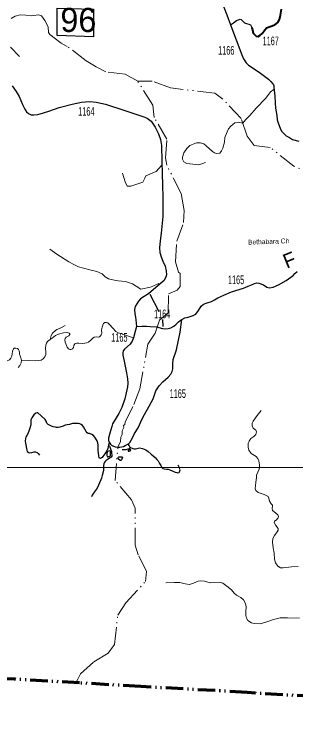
# Model space of a CAD drawing. Extents: x 152815 to 200516, y 146450 to 166891.
# Drawn here: x 182787 to 184242, y 146997 to 150724 of the extents above; entities that cross this region are included whole.
import ezdxf
from ezdxf.enums import TextEntityAlignment as Align

# ---------------------------------------------------------------- set-up
doc = ezdxf.new("R2010")
doc.units = 0
doc.header["$LTSCALE"] = 18
doc.linetypes.add('DASH_DOUBLE_DOT', pattern=[9.2, 5, -1.2, 0.3, -1.2, 0.3, -1.2])
doc.linetypes.add('SHORT_DASHED', pattern=[2.7, 1.5, -1.2])
for name, color, linetype, lineweight in [('22', 7, 'Continuous', 25), ('31', 7, 'Continuous', 25), ('32', 7, 'Continuous', 25), ('35', 7, 'Continuous', 13), ('50', 7, 'Continuous', 13), ('52', 7, 'SHORT_DASHED', 60), ('59', 7, 'DASH_DOUBLE_DOT', 13), ('60', 7, 'Continuous', 40), ('63', 7, 'Continuous', 13), ('8', 7, 'Continuous', 25)]:
    doc.layers.add(name, color=color, linetype=linetype, lineweight=lineweight)

msp = doc.modelspace()

# ---------------------------------------------------------------- linework, layer by layer
at = {"layer": '31'}
msp.add_lwpolyline([(183007.96, 150756.12), (183196.17, 150749.82), (183196.17, 150607.9), (183007.96, 150614.2)], close=True, dxfattribs=at)
at = {"layer": '32'}
for points in [[(183856.49, 150827.68), (183859.17, 150807.03), (183870.41, 150760.69), (183886.74, 150721.31), (183905.49, 150669.93)], [(183905.49, 150669.93), (183920.28, 150679.52), (183936.71, 150691.57), (183946.57, 150695.96), (183954.78, 150698.7), (183959.99, 150696.5), (183965.26, 150691.34), (183977.62, 150679.96), (183988.25, 150675.76), (183999.87, 150672.54), (184008.27, 150669.08), (184014.21, 150659.19), (184015.69, 150653.75)], [(183905.49, 150669.93), (183963.11, 150513.32), (183972.01, 150492.56), (183985.12, 150471.8), (183998.38, 150459.75), (184052.64, 150424.19), (184088.48, 150397.42), (184101.33, 150387.11), (184113.11, 150375.32), (184122.75, 150365.04), (184126.77, 150358.47), (184128.64, 150353.25), (184129.17, 150345.62), (184135.06, 150299.91), (184135.6, 150265.89), (184137.74, 150238.36), (184143.77, 150198.86), (184147.11, 150177.52), (184152.47, 150156.63), (184161.7, 150133.35), (184169.2, 150118.74), (184183.3, 150104.45), (184193.21, 150093.55), (184209.39, 150085.63), (184224.9, 150076.05), (184257.59, 150067.46)], [(182775, 150352.68), (182796.71, 150323.35), (182810.63, 150298.7), (182829.11, 150256.11), (182841.42, 150232.68), (182849.18, 150219.28), (182859.89, 150209.91), (182873.28, 150203.75), (182886.66, 150203.21), (182908.08, 150205.62), (182937.79, 150213.93), (182964.29, 150222.77), (183019.23, 150241.25), (183086.15, 150258.39), (183134.34, 150269.11), (183154.15, 150271.25), (183177.17, 150272.05), (183209.13, 150269.37), (183258.39, 150257.59), (183357.71, 150225.18), (183420.08, 150204.82), (183456.49, 150193.3), (183473.89, 150186.61), (183494.77, 150170.78), (183515.61, 150139.28), (183531.71, 150105.02), (183542.42, 150074.75), (183547.5, 150043.55), (183549.65, 149961.58), (183551.52, 149899.12), (183553.39, 149838.18), (183553.93, 149776.71), (183554.2, 149727.96), (183554.47, 149675.41), (183546.17, 149590.74), (183541.35, 149549.76), (183538.14, 149514.69), (183540.01, 149488.93), (183545.9, 149466.75), (183555.54, 149444.25), (183566.24, 149419.34), (183571.33, 149394.7), (183574.27, 149374.87), (183571.06, 149363.22), (183561.16, 149345.28), (183518.59, 149307.51), (183479.78, 149274.78), (183458.09, 149262.46), (183438.82, 149250.13), (183428.38, 149237.01), (183412.05, 149209.96), (183407.5, 149195.09), (183410.17, 149171.25), (183413.66, 149154.11), (183415.53, 149140.18), (183418.21, 149106.14)], [(183653.73, 149142.8), (183668.26, 149151.39), (183685.75, 149154.73), (183712.52, 149163.03), (183725.9, 149170.8), (183739.82, 149189.55), (183752.67, 149212.05), (183764.45, 149222.21), (183784.26, 149229.44), (183807.01, 149235.87), (183822.81, 149244.17), (183839.94, 149255.42), (183870.78, 149269.35), (183909.86, 149285.15), (183971.7, 149305.78), (183996.87, 149315.55), (184013.2, 149322.79), (184029.53, 149329.75), (184041.84, 149331.89), (184052.28, 149330.02), (184074.98, 149321.45), (184092.92, 149310.46), (184106.84, 149306.71), (184125.84, 149309.93), (184153.15, 149322.25), (184192.77, 149344.75), (184229.86, 149371.32), (184238.44, 149380.57), (184250, 149391.8)], [(183320.89, 148481.04), (183332.98, 148481.12), (183341.67, 148481.99), (183351.41, 148484.78), (183360.22, 148489.26), (183373.43, 148496.2), (183379.23, 148500.09), (183384.65, 148505.77), (183397.53, 148528.56), (183408.09, 148551.35), (183427.64, 148581.75), (183448.14, 148627.02), (183459.43, 148650.91), (183484.85, 148693.51), (183504.33, 148731.82), (183518.53, 148772.11), (183535.7, 148799.52), (183554.68, 148819.83), (183582.09, 148842.95), (183596.6, 148859.77), (183603.83, 148872.62), (183606.24, 148887.62), (183606.19, 148913.29), (183608.5, 148935.74), (183624.98, 148985.87), (183644.79, 149077.64), (183653.73, 149142.8)], [(183418.21, 149106.14), (183446.58, 149107.47), (183470.25, 149108.66), (183489.52, 149106.78), (183522.72, 149103.84), (183553.5, 149096.07), (183568.55, 149094.46), (183581.93, 149095.8), (183595.85, 149099.55), (183611.11, 149107.86), (183624.5, 149117.77), (183635.47, 149130.09), (183645.11, 149137.59), (183653.73, 149142.8)], [(183418.21, 149106.14), (183413.92, 149086.98), (183403.64, 149048.19), (183395.38, 149030.35), (183385.01, 149015.33), (183356.37, 148989.62), (183349.41, 148979.58), (183347, 148968.86), (183347.27, 148957.34), (183354.34, 148926.42), (183366.54, 148866.3), (183371.63, 148835.5), (183373.77, 148812.46), (183372.43, 148792.97), (183357.74, 148731.78), (183342.3, 148686.24), (183326.86, 148655.34), (183294.1, 148601.84), (183291.1, 148587.44), (183280.64, 148553.67), (183274.38, 148527.75), (183274.2, 148515.22), (183276.38, 148506.61), (183280.82, 148500.98), (183283.85, 148496.52), (183288.9, 148491.82), (183296.2, 148487.47), (183308.2, 148483.47), (183320.89, 148481.04)]]:
    msp.add_lwpolyline(points, dxfattribs=at)
at = {"layer": '32', "lineweight": 40}
msp.add_lwpolyline([(184015.69, 150653.75), (184018.66, 150642.87), (184022.36, 150626.31), (184030.03, 150617.16), (184037.2, 150611.47), (184048.57, 150609.49), (184056.48, 150613.94), (184068.84, 150625.32), (184079.22, 150638.18), (184090.59, 150653.51), (184110.86, 150659.93), (184134.59, 150669.82), (184148.93, 150681.69), (184158.32, 150696.53), (184164.26, 150718.78), (184168.21, 150749.94)], dxfattribs=at)
at = {"layer": '35', "lineweight": 25}
msp.add_line((183276.38, 148506.61), (183273.59, 148490.95), dxfattribs=at)
at = {"layer": '35'}
for points in [[(184130.34, 150336.28), (184111.75, 150321.46), (184088.09, 150288.83), (184038.06, 150237.64), (184005.09, 150200.09), (183982.35, 150177.34), (183968.71, 150160.27), (183947.1, 150164.82), (183926.64, 150161.41), (183907.31, 150144.35), (183894.8, 150130.69), (183887.32, 150115.18), (183876.31, 150085.01), (183874.56, 150061.93), (183865.24, 150030.58), (183857.78, 150016.66), (183849.24, 150004.83), (183832.27, 150003.27), (183822.83, 150006.91), (183811.39, 150013.38), (183779.07, 150042.74), (183766.75, 150052.42), (183749.66, 150057.97), (183728.35, 150057.66), (183694.53, 150044.23), (183678.62, 150029.3), (183663.7, 150005.42), (183656.24, 149984.52), (183656.2, 149972.92), (183662.84, 149960.39), (183679.61, 149951.18), (183740.78, 149943.72), (183775.09, 149955.66)], [(183547.27, 149941.19), (183519.56, 149910.29), (183466.5, 149886.52), (183462.46, 149874.23), (183450.59, 149853.63), (183389.7, 149832.64), (183370.7, 149832.64), (183360.4, 149855.62), (183345.36, 149900.78)], [(183534.74, 149329.5), (183522.06, 149324.27), (183491.48, 149309.35), (183441.51, 149298.9), (183416.9, 149316.07), (183397.51, 149327.26), (183360.97, 149339.2), (183322.93, 149343.68), (183296.83, 149348.15), (183273.71, 149353.38), (183255.81, 149363.08), (183240.15, 149379.5), (183213.3, 149391.44), (183184.21, 149398.9), (183143.94, 149408.6), (183118.93, 149415.1), (183093.97, 149427.26), (183068.61, 149442.18), (183006.94, 149480.98), (182969.65, 149506.36)], [(183403.64, 149048.19), (183382.51, 149054.46), (183362.37, 149061.07), (183336.94, 149070.64), (183322.91, 149074.11), (183311.69, 149081.04), (183295.51, 149097.23), (183279.33, 149117.37), (183270.09, 149124.97), (183262.49, 149126.95), (183254.9, 149126.29), (183247.64, 149121.66), (183244, 149113.74), (183240.37, 149102.51), (183238.06, 149089.63), (183238.72, 149070.15), (183236.41, 149063.21), (183231.95, 149057.1), (183227.33, 149053.47), (183222.05, 149051.82), (183209.17, 149052.15), (183200.26, 149050.83), (183192.33, 149045.54), (183183.42, 149036.63), (183170.54, 149025.4), (183161.96, 149021.44), (183150.73, 149019.46), (183140.83, 149017.8), (183119.86, 149019.95), (183109.3, 149019.95), (183099.72, 149015.66), (183095.1, 149007.73), (183091.8, 148997.83), (183087.84, 148990.56), (183084.21, 148988.25), (183077.93, 148986.6), (183073.97, 148986.93), (183067.37, 148990.89), (183060.44, 148999.48), (183050.2, 149025.57), (183048.55, 149037.12), (183049.87, 149043.73), (183055.15, 149050.66), (183067.7, 149058.59), (183073.81, 149065.03), (183073.81, 149068.33), (183070.18, 149071.96), (183061.26, 149074.61), (183041.12, 149072.95), (183014.71, 149067.01), (182999.52, 149059.74), (182982.02, 149045.88), (182971.62, 149038.77)], [(182971.62, 149038.77), (182976.25, 149058.92), (182984.5, 149072.13), (182998.7, 149086.33), (183006.29, 149091.28), (183020.49, 149096.57), (183034.68, 149102.84), (183049.71, 149112.25)], [(182971.62, 149038.77), (182958.42, 149028.87), (182952.47, 149019.95), (182948.84, 149008.72), (182947.19, 148991.88), (182950, 148974.21), (182949.34, 148960.34), (182944.05, 148948.79), (182934.81, 148938.22), (182924.91, 148931.94), (182912.03, 148929.3), (182894.53, 148928.64), (182862.18, 148930.95), (182824.04, 148931.78)], [(182824.04, 148931.78), (182818.76, 148949.28), (182813.15, 148962.82), (182812.49, 148972.4), (182811.83, 148980.98), (182807.53, 148987.92), (182802.25, 148991.55), (182793.67, 148994.19), (182786.4, 148993.86), (182781.45, 148990.23), (182777.82, 148979), (182775.51, 148964.47), (182773.86, 148951.92), (182768.25, 148942.68), (182760.65, 148933.43), (182745.46, 148927.16), (182738.2, 148926.16), (182730.94, 148926.49), (182724.99, 148930.13), (182716.08, 148939.37), (182704.03, 148959.35), (182698.75, 148971.24), (182698.58, 148995.51)], [(182824.04, 148931.78), (182821.73, 148918.57), (182814.47, 148903.38), (182805.88, 148893.14)], [(184063.41, 148671.28), (184042.17, 148644.52), (184021.38, 148615.35), (184017.16, 148604.64), (184016.49, 148591.05), (184022.27, 148580.14), (184035.42, 148568.28), (184039.96, 148560.18), (184036.68, 148546.65), (184025.36, 148535.69), (184010.46, 148525.59), (184001.28, 148511.78), (183996.36, 148501.08), (183995.46, 148481.11), (183999.12, 148464.64), (184012.59, 148448.37), (184037.55, 148431.86), (184047.04, 148422.07), (184052.21, 148410.77), (184055.58, 148389.51), (184054.4, 148375.52)], [(184054.4, 148375.52), (184053.73, 148367.55), (184040.01, 148336.63), (184038.77, 148324.66), (184036.05, 148299.12), (184032.36, 148265.6), (184035.38, 148256.75), (184047.88, 148246.89), (184079.06, 148236.26), (184099.13, 148225.06), (184103.74, 148216.17), (184105.85, 148201.73), (184114.67, 148187.95), (184121.42, 148180.62), (184122.61, 148175.39), (184121.05, 148162.63), (184122.86, 148152.99), (184128.43, 148146.88), (184139.98, 148139.45), (184149.11, 148131.26), (184152.81, 148121.59), (184150.97, 148114.83), (184141.84, 148103.02), (184132.33, 148097.61), (184131.48, 148090.43), (184139.05, 148074.28), (184150.64, 148058.85), (184150.97, 148050.84), (184146.99, 148041.73), (184132.31, 148023.23), (184124.4, 148007.79), (184121.41, 147988.66), (184125.62, 147959.78), (184130.87, 147932.48), (184132.92, 147900.45), (184136.94, 147881.97), (184149.69, 147864.91), (184162.89, 147855.05), (184176.59, 147855.17), (184219.88, 147860.29), (184255.53, 147862.76)], [(183569.63, 147777.51), (183613.27, 147779.83), (183643.47, 147780.41), (183670.21, 147772.67), (183692.83, 147769.01), (183714.17, 147775.78), (183737.6, 147787.3), (183750.41, 147788.24), (183770.28, 147786.64), (183800.08, 147777.23), (183823.01, 147779.17), (183847.37, 147782.27), (183865.64, 147775.9), (183886.33, 147761.08), (183909.84, 147741.81), (183924.17, 147723.92), (183935.77, 147714.49), (183958.91, 147702.02), (183972.66, 147689.35), (183982.99, 147671.54), (183985.74, 147654.29), (183983.91, 147628.33), (183984.2, 147608.33), (183987.24, 147595.47), (183995.18, 147582.91), (184014.04, 147570.93), (184026.85, 147566.67), (184058.92, 147565.62), (184093.61, 147575.32), (184128.07, 147588.61), (184161.32, 147595.94), (184200.62, 147596.74), (184262.19, 147595.49)]]:
    msp.add_lwpolyline(points, dxfattribs=at)
at = {"layer": '35', "lineweight": 25}
for points in [[(183273.59, 148490.95), (183269.51, 148474.86), (183264.29, 148461.98), (183254.21, 148445.98), (183245.16, 148433.1), (183240.99, 148427.88), (183237.86, 148425.1), (183232.99, 148423.01), (183229.17, 148423.71), (183226.04, 148426.49), (183223.95, 148435.89), (183220.12, 148466.16), (183220.82, 148491.21), (183219.08, 148503.04), (183214.21, 148513.48), (183202.56, 148532.8), (183195.6, 148540.8), (183186.56, 148547.06), (183174.74, 148551.24), (183168.13, 148552.28), (183163.61, 148554.72), (183157.7, 148561.68), (183144.48, 148585.69), (183139.26, 148593.69), (183133, 148598.91), (183126.05, 148602.39), (183117.7, 148603.09), (183100.66, 148603.78), (183086.92, 148603.26), (183072.32, 148599.09), (183059.1, 148597), (183049.36, 148594.56), (183039.62, 148590.39), (183021.54, 148584.82), (183012.5, 148583.08), (183004.85, 148583.08), (182998.59, 148584.12), (182988.15, 148587.25), (182975.63, 148591.78), (182961.2, 148598.91), (182954.94, 148605.87), (182951.81, 148615.96), (182945.55, 148624.66), (182925.38, 148643.8), (182908.68, 148658.41), (182904.16, 148658.76), (182897.21, 148657.02), (182888.17, 148648.32), (182876.34, 148633.36), (182871.82, 148622.92), (182871.47, 148615.61), (182871.82, 148596.13), (182867.12, 148579.95), (182861.91, 148563.24), (182857.39, 148555.24), (182852.87, 148543.41), (182851.13, 148540.63), (182847.65, 148536.8), (182845.56, 148532.97), (182844.52, 148526.36), (182842.43, 148511.74), (182844, 148502.17), (182850.6, 148466.33), (182853.39, 148458.33), (182860.69, 148453.81), (182866.95, 148452.41), (182877.38, 148453.81), (182889.21, 148457.29), (182896.69, 148456.42), (182903.99, 148453.28), (182909.21, 148447.72), (182916.16, 148439.37)], [(183273.59, 148490.95), (183278.12, 148486.6), (183280.03, 148482.08), (183283.51, 148471.81), (183288.9, 148459.11), (183289.94, 148448.5), (183290.81, 148441.19), (183290.29, 148435.1), (183287.68, 148429.88), (183282.55, 148425.97), (183269.16, 148417.44), (183259.07, 148410.66), (183253.86, 148404.74), (183250.38, 148399.52), (183248.73, 148395.26), (183247.34, 148385.52), (183248.38, 148374.03), (183246.99, 148360.29), (183240.47, 148334.97), (183236.64, 148320.18), (183234.38, 148312.35), (183226.9, 148296), (183221.6, 148284.78), (183214.3, 148268.42), (183199.43, 148248.15), (183189.17, 148232.49), (183186.04, 148224.14)], [(183383.93, 148481.64), (183383.23, 148476.95), (183379.76, 148473.12), (183374.36, 148470.34), (183363.58, 148467.2), (183344.46, 148466.86)], [(183373.43, 148496.2), (183381.32, 148487.21), (183383.93, 148481.64)], [(183383.93, 148481.64), (183399.93, 148474.16), (183406.36, 148473.12), (183413.49, 148472.94), (183426.71, 148475.9), (183433.84, 148476.95), (183449.92, 148474.25), (183467.48, 148467.12), (183478.61, 148459.29), (183495.04, 148445.45), (183515.22, 148426.84), (183524.17, 148417.36), (183530.43, 148409.53), (183537.21, 148396.3), (183543.65, 148385.52), (183550.26, 148376.47), (183555.04, 148371.16), (183562.51, 148368.55), (183573.3, 148366.99), (183583.03, 148366.99), (183591.55, 148363.51), (183603.73, 148358.11), (183618.42, 148352.28), (183626.94, 148348.98), (183632.33, 148348.8), (183638.42, 148350.37), (183641.03, 148353.33), (183643.11, 148357.68), (183643.98, 148363.25), (183642.59, 148367.77), (183641.37, 148373.68), (183633.72, 148387.43)]]:
    msp.add_lwpolyline(points, dxfattribs=at)
at = {"layer": '50'}
msp.add_line((182813.76, 150505.51), (182766.46, 150554.46), dxfattribs=at)
at = {"layer": '52', "linetype": 'DASH_DOUBLE_DOT', "lineweight": 70}
msp.add_lwpolyline([(200514.68, 147158.45), (198968.95, 147184.25), (197985.08, 147218.91), (196585.27, 147263.72), (194446.36, 147334.25), (193977.47, 147349.05), (193704.71, 147368.59), (192753.24, 147407.5), (192015.71, 147434.47), (191081.8, 147475.82), (190521.71, 147491.59), (188883.14, 147562.85), (188005.88, 147591.46), (187987.48, 146996.75), (187537.43, 147013.16), (186512.34, 147074.5), (185346.97, 147133.75), (185332.41, 147135.65), (184033.9, 147205.51), (183990.81, 147210.59), (183440.13, 147240.16), (183124.38, 147259.37), (182789.84, 147278.16), (182373.58, 147300.32)], dxfattribs=at)
at = {"layer": '59', "linetype": 'Continuous'}
msp.add_line((183104.84, 147260.47), (183114.41, 147278.27), dxfattribs=at)
at = {"layer": '59'}
for points in [[(183425.08, 150376.69), (183360.7, 150412.97), (183260.45, 150426.4), (183210.45, 150451.41), (183158.12, 150483.08), (183060.45, 150557.73), (183028.31, 150574.71), (182970.27, 150618.49), (182963.13, 150629.21), (182961.34, 150658.69), (182943.49, 150692.64), (182926.52, 150715.87), (182912.24, 150721.23), (182874.74, 150716.77), (182846.47, 150719.34), (182816.7, 150721.23), (182790.33, 150714.48), (182770.27, 150702.47)], [(184365.6, 149883.36), (184232.92, 149936.39), (184110.44, 150033.86), (184026.95, 150043.53), (183991.22, 150093.25), (183959.88, 150183.88), (183865.58, 150284.77), (183823.75, 150314.59), (183593.81, 150343.27), (183498.86, 150378.19), (183425.08, 150376.69)], [(183404.44, 148702.47), (183435.95, 148782.86), (183477.62, 149013.92), (183515.89, 149071.14), (183536.89, 149138.69), (183581.91, 149176.77), (183584.03, 149275.7), (183628.16, 149294.81), (183644.3, 149313.48), (183644.91, 149380.44), (183635.11, 149387.64), (183619.83, 149441.94), (183627.42, 149548.75), (183662.53, 149646.02), (183665.39, 149706.95), (183649.33, 149796.25), (183574.88, 149942.73), (183569.03, 149980.86), (183576.16, 150076.67), (183510.28, 150189.98), (183503.12, 150253.12), (183425.08, 150376.69)], [(183308.23, 148307.5), (183322.09, 148483.15), (183328.69, 148495.7), (183335.62, 148510.89), (183336.94, 148533.02), (183343.55, 148546.89), (183344.54, 148566.37), (183352.13, 148583.21), (183351.8, 148593.12), (183358.73, 148598.07), (183360.38, 148610.29), (183404.44, 148702.47)], [(183114.41, 147278.27), (183129.53, 147306.36), (183198.53, 147368.95), (183271.77, 147414.44), (183304.34, 147458.77), (183321.55, 147610.39), (183362.66, 147674.53), (183464.38, 147784.45), (183469.39, 147837.34), (183427.58, 147923.16), (183412.09, 147972.45), (183410.88, 148165.44), (183392.59, 148208.81), (183308.23, 148307.5)]]:
    msp.add_lwpolyline(points, dxfattribs=at)
at = {"layer": '60', "lineweight": 25}
for points in [[(183268.73, 148458.07), (183265.25, 148447.63), (183265.25, 148437.19), (183268.03, 148430.93), (183271.16, 148430.23), (183276.03, 148432.67), (183279.85, 148435.1), (183283.33, 148437.54), (183284.38, 148444.15), (183283.68, 148457.37), (183281.59, 148459.46), (183276.38, 148461.2)], [(183382.45, 148470.25), (183374.8, 148463.98), (183375.49, 148460.85), (183377.58, 148460.5), (183380.02, 148460.5), (183385.58, 148462.24), (183388.36, 148466.42), (183387.32, 148468.16), (183386.28, 148469.55)], [(183326.46, 148431.27), (183343.15, 148431.27), (183345.59, 148428.84), (183344.89, 148423.27), (183340.72, 148415.27), (183338.28, 148412.48), (183334.8, 148412.14), (183331.67, 148413.53), (183325.41, 148418.4), (183324.02, 148425.01), (183322.98, 148426.75), (183322.98, 148428.14)]]:
    msp.add_lwpolyline(points, close=True, dxfattribs=at)
at = {"layer": '63'}
for p, q in [((183270.9, 148375.52), (180952.82, 148375.52)), ((184054.4, 148375.52), (183270.9, 148375.52)), ((184635.41, 148375.52), (184054.4, 148375.52))]:
    msp.add_line(p, q, dxfattribs=at)
at = {"layer": '8'}
for p, q in [((183487.61, 149273.18), (183533.33, 149183.97)), ((183556.18, 149106.21), (183553.9, 149142.8))]:
    msp.add_line(p, q, dxfattribs=at)

# ---------------------------------------------------------------- texts
at = {"layer": '22'}
for s, height, rotation, p in [('Bethabara Ch', 25, 2.162, (184102.57, 149534.25)), ('F', 75, 22.174, (184223.97, 149416.45))]:
    msp.add_text(s, height=height, rotation=rotation, dxfattribs=at).set_placement(p, align=Align.CENTER)
at = {"layer": '31'}
msp.add_text('96', height=125, dxfattribs=at).set_placement((183024.82, 150632.22))
at = {"layer": '8', "width": 0.55}
for s, p in [('1167', (184113.02, 150563.9)), ('1166', (183883, 150514.71)), ('1164', (183159.12, 150198.53)), ('1165', (183933.75, 149325.76)), ('1164', (183551.54, 149149.11)), ('1165', (183329.98, 149027.3)), ('1165', (183632.15, 148736.23))]:
    msp.add_text(s, height=45, dxfattribs=at).set_placement(p, align=Align.CENTER)

doc.saveas('drawing.dxf')
